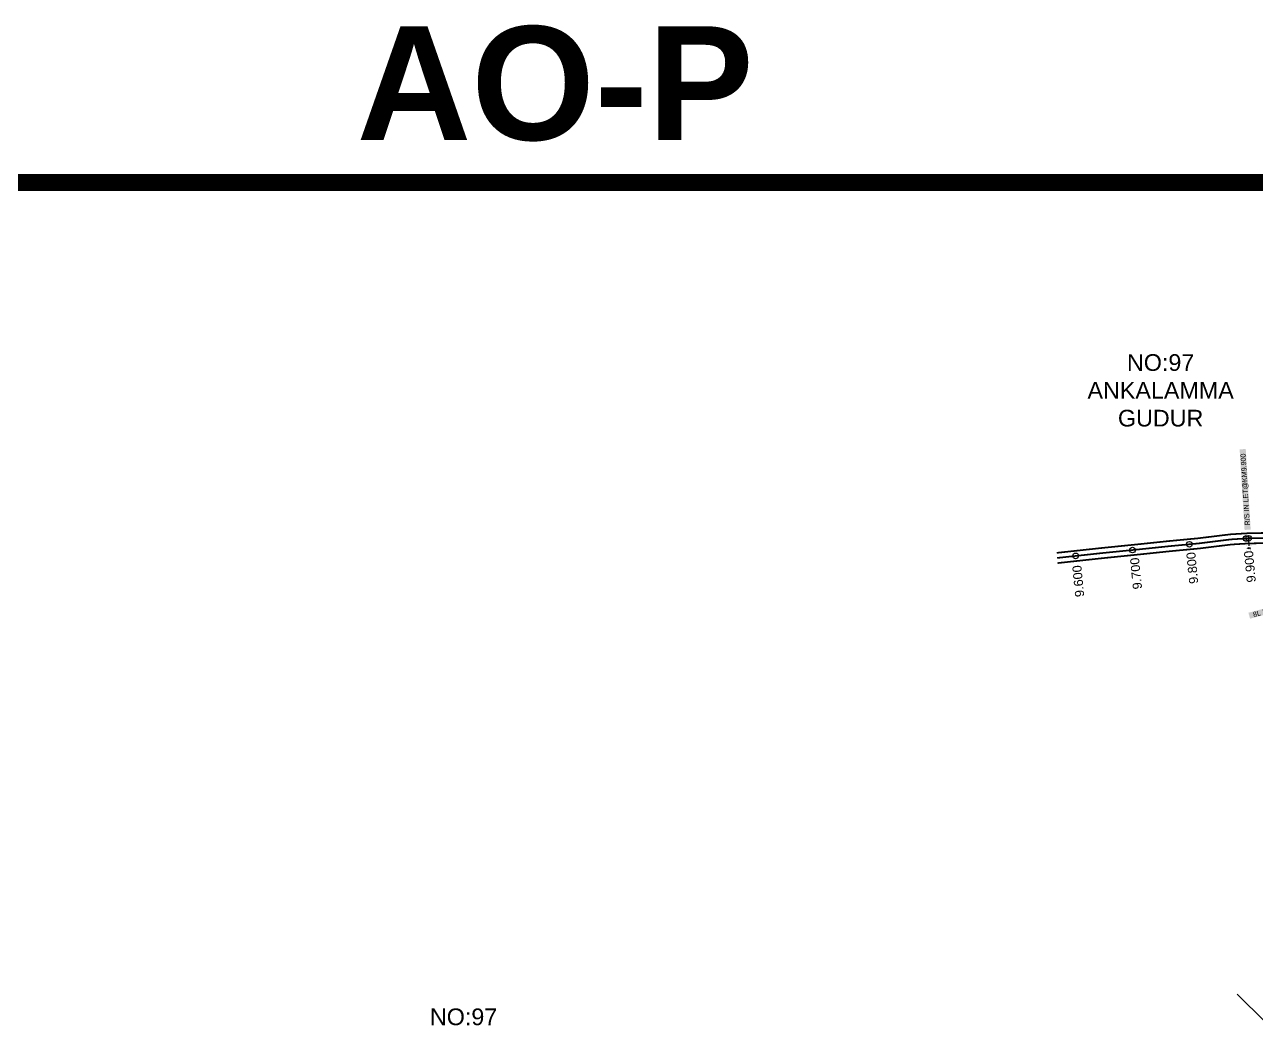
# Model space of a CAD drawing. Header units: millimetres. Extents: x 191342 to 235284, y 1600297 to 1616674.
# Drawn here: x 195668 to 197835, y 1612402 to 1614151 of the extents above; entities that cross this region are included whole.
import ezdxf
from ezdxf.enums import TextEntityAlignment as Align

# ---------------------------------------------------------------- set-up
doc = ezdxf.new("R2010")
doc.units = ezdxf.units.MM
doc.header["$LTSCALE"] = 15
doc.header["$PDMODE"] = 32
doc.header["$PDSIZE"] = 10
doc.linetypes.add('HIDDEN2', pattern=[0.1875, 0.125, -0.0625])
for name, color, linetype in [('BOUNDRY STONES', 240, 'Continuous'), ('CANAL1', 7, 'Continuous'), ('CSMark', 72, 'Continuous'), ('DIMENSION', 1, 'Continuous'), ('STRUCTURE', 5, 'Continuous'), ('TEXT', 1, 'Continuous'), ('text2', 7, 'Continuous')]:
    doc.layers.add(name, color=color, linetype=linetype)
doc.styles.get("Standard").update_dxf_attribs({"font": 'arial.ttf'})
doc.dimstyles.get("Standard").update_dxf_attribs({"dimtxt": 0.18, "dimasz": 0.18, "dimexe": 0.18, "dimexo": 0.0625, "dimgap": 0.09, "dimtad": 0, "dimtih": 1, "dimtoh": 1, "dimdec": 4, "dimzin": 0, "dimdsep": 46, "dimtxsty": 'Standard', "dimcen": 0.09, "dimadec": 0, "dimazin": 0, "dimtfac": 1, "dimtdec": 4, "dimtofl": 0, "dimtmove": 0, "dimatfit": 3, "dimfxl": 1, "dimtolj": 1, "dimtzin": 0, "dimarcsym": 0})

# ---------------------------------------------------------------- blocks, each defined once
blk = doc.blocks.new('OT')
at = {"layer": 'STRUCTURE', "color": 190}
for points, const_width in [([(769751.4, 1706595.8), (769729.4, 1706595.8)], 0.5), ([(769751.4, 1706579), (769729.4, 1706579)], 0.5), ([(769775.2, 1706601.8), (769775.2, 1706597.8), (769769.2, 1706593.8), (769761.8, 1706593.8), (769754.4, 1706593.8), (769748.4, 1706597.8), (769748.4, 1706601.8)], 0.5), ([(769748.4, 1706573), (769748.4, 1706577), (769754.4, 1706581), (769761.8, 1706581), (769761.8, 1706581), (769761.8, 1706581), (769769.2, 1706581), (769775.2, 1706577), (769775.2, 1706573)], 0.5), ([(769761.8, 1706593.8), (769761.8, 1706581)], 2.5)]:
    blk.add_lwpolyline(points, dxfattribs=dict(at, const_width=const_width))
at = {"layer": 'STRUCTURE', "color": 0}
blk.add_circle((769761.8, 1706587.4), 1.87, dxfattribs=at)
blk.add_leader([(769732.6, 1706587.4), (769753.8, 1706587.4)], dimstyle='Standard', override={"dimasz": 10, "dimgap": 0.09, "dimtad": 0}, dxfattribs=at)

msp = doc.modelspace()

# ---------------------------------------------------------------- linework, layer by layer
at = {"layer": 'BOUNDRY STONES', "color": 1}
msp.add_lwpolyline([(197850.1, 1612397.3), (197801.1, 1612445.7)], dxfattribs=at)
at = {"layer": 'CANAL1', "color": 200, "const_width": 3}
for points in [[(197483.5, 1613222.2), (197486, 1613222.5), (197563.6, 1613230.9), (197627.7, 1613237.4), (197681.1, 1613243), (197731.8, 1613247.8), (197788.9, 1613254.8), (197820.2, 1613256.7), (197852.2, 1613257.3)], [(197484.7, 1613204.2), (197488.1, 1613204.6), (197565.5, 1613213), (197629.5, 1613219.5), (197682.9, 1613225.1), (197733.8, 1613229.9), (197790.6, 1613236.9), (197820.9, 1613238.8), (197853.1, 1613239.3)]]:
    msp.add_lwpolyline(points, dxfattribs=at)
at = {"layer": 'CANAL1', "color": 3, "linetype": 'HIDDEN2', "ltscale": 4, "true_color": 0x00ff00, "const_width": 3}
msp.add_lwpolyline([(197484.1, 1613213.2), (197487, 1613213.6), (197564.6, 1613222), (197628.6, 1613228.4), (197682, 1613234), (197732.8, 1613238.8), (197789.7, 1613245.9), (197820.6, 1613247.8), (197852.7, 1613248.3)], dxfattribs=at)
at = {"layer": 'text2', "color": 5, "const_width": 30}
msp.add_lwpolyline([(191356.9, 1613873.6), (202065.7, 1613873.6), (202065.7, 1600312.2), (191356.9, 1600312.2)], close=True, dxfattribs=at)
at = {"layer": 'text2', "color": 2}
for p in [(197816.7, 1613247.5), (197616.7, 1613227.2), (197716.7, 1613237.3), (197516.7, 1613216.8)]:
    msp.add_point(p, dxfattribs=at)
at = {"layer": 'text2', "color": 2, "linetype": 'Continuous'}
msp.add_point((197821, 1613247.8, 1), dxfattribs=at)

# ---------------------------------------------------------------- block references
at = {"layer": 'STRUCTURE', "color": 0, "xscale": 0.5599999999999999, "yscale": 0.5599999999999999, "zscale": 0.5599999999999999, "rotation": 270.6910294928581}
msp.add_blockref('OT', (-762997.1, 2032739.6), dxfattribs=at)

# ---------------------------------------------------------------- texts
at = {"layer": 'CSMark', "color": 1}
for s, p in [('9.700', (197625.6, 1613158.1)), ('9.800', (197724.6, 1613167.8)), ('9.900', (197826, 1613170.2)), ('9.600', (197524, 1613144.6))]:
    msp.add_text(s, height=16, rotation=95.6258, dxfattribs=at).set_placement(p, align=Align.MIDDLE_LEFT)
at = {"layer": 'DIMENSION', "color": 1, "char_height": 29.35, "width": 359.925, "attachment_point": 2}
for insert in [(197666.2, 1613571.7), (196439.8, 1612420.8)]:
    msp.add_mtext('\\pxqc;NO:97\\PANKALAMMA\\PGUDUR ', dxfattribs=dict(at, insert=insert))
at = {"layer": 'STRUCTURE', "color": 5, "char_height": 9, "attachment_point": 1, "bg_fill": 1, "box_fill_scale": 1.1, "bg_fill_color": 7, "bg_fill_true_color": 16777215, "bg_fill_transparency": 0}
for s, insert, width, rotation in [('\\pxqc;R/S IN LET@KM9.900', (197814.7, 1613263.5), 140.168, 93.505), ('\\pxqc;8L MINOR @KM9.950/10.130', (197821.8, 1613116.2), 179.986, 15.0439)]:
    msp.add_mtext(s, dxfattribs=dict(at, insert=insert, width=width, rotation=rotation))
at = {"layer": 'TEXT', "insert": (196251.7, 1614148.4), "char_height": 200, "width": 1060.663, "attachment_point": 1}
msp.add_mtext('{\\fArial|b1|i0|c0|p34;\\C1;AO-P}', dxfattribs=at)

doc.saveas('drawing.dxf')
